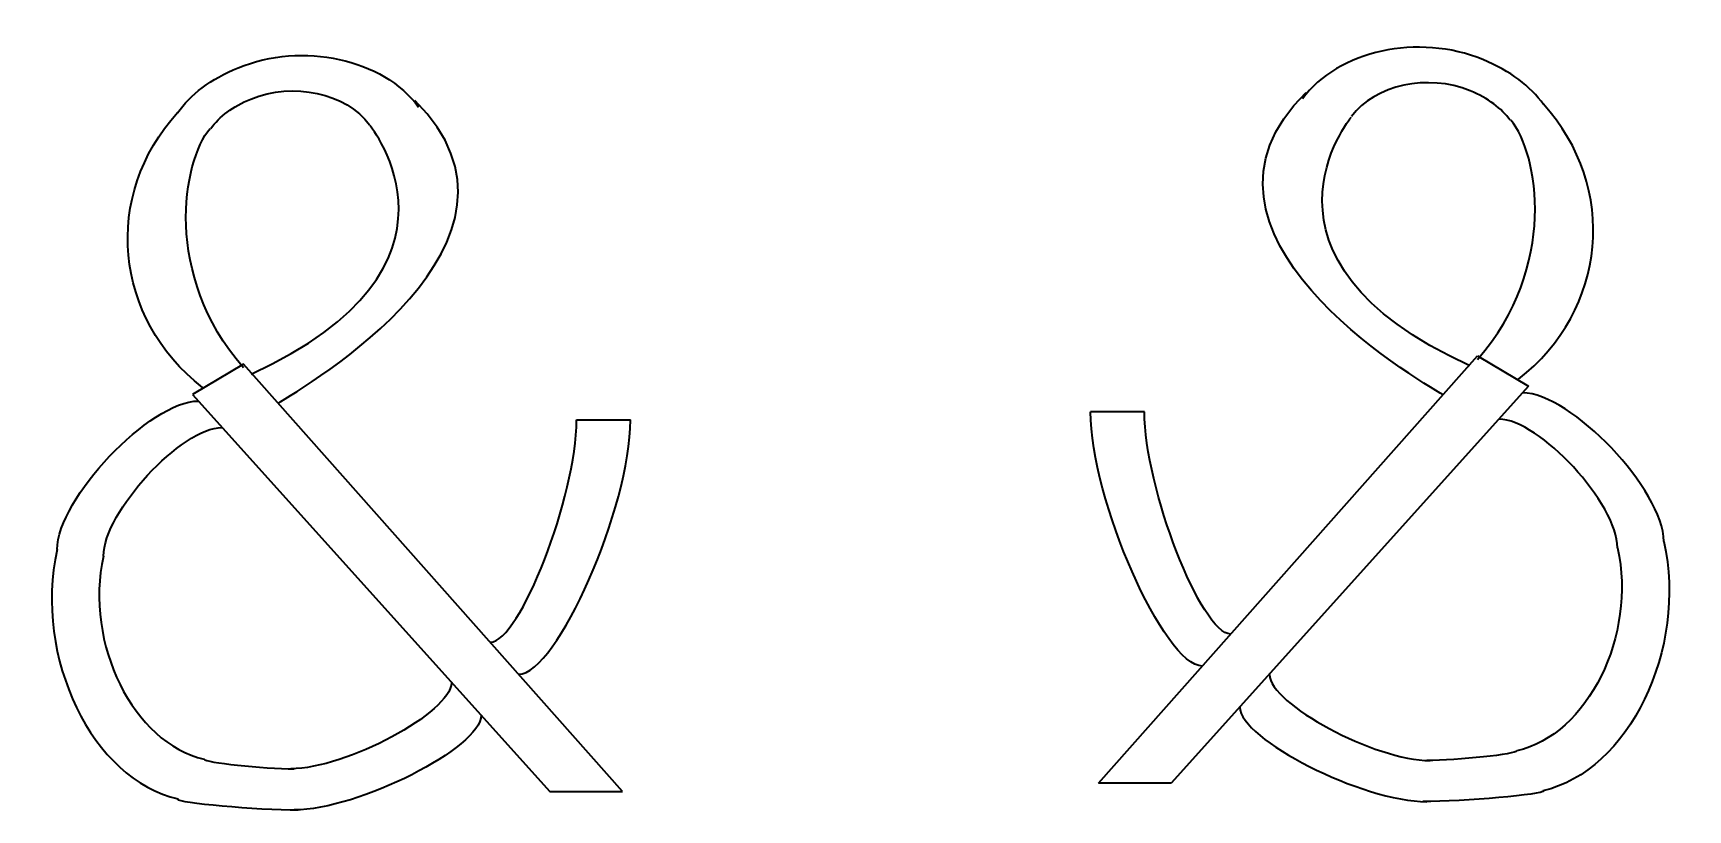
# Model space of a CAD drawing. Header units: inches. Extents: x 194 to 997, y -611 to -234.
import ezdxf

# ---------------------------------------------------------------- set-up
doc = ezdxf.new("R2010")
doc.units = ezdxf.units.IN
doc.header["$MEASUREMENT"] = 0
doc.layers.add('Layer 1', color=7, linetype='Continuous')

msp = doc.modelspace()

# ---------------------------------------------------------------- linework, layer by layer
at = {"layer": 'Layer 1', "color": 250, "lineweight": 35, "true_color": 0x231f20}
for points in [[(710.86, -598), (894.86, -390.66)], [(894.86, -390.66), (919.53, -405.33)], [(296, -394.66), (271.34, -409.33)], [(480, -602), (296, -394.66)], [(271.34, -409.33), (444.67, -602)], [(919.53, -405.33), (746.2, -598)], [(457.67, -421.72), (483.82, -421.72)], [(733.2, -417.72), (707.05, -417.72)], [(444.67, -602), (480, -602)], [(746.2, -598), (710.86, -598)]]:
    msp.add_lwpolyline(points, dxfattribs=at)
for points in [[(264.04, -272.61), (270.37, -263.8), (280.05, -256.31), (293.46, -250.79), (324.68, -237.94), (363.89, -246.48), (381.04, -269.85)], [(926.83, -268.61), (920.5, -259.8), (910.82, -252.31), (897.4, -246.79), (866.19, -233.94), (826.98, -242.48), (809.82, -265.85)], [(910.65, -276.26), (906.49, -270.48), (900.12, -265.56), (891.29, -261.94), (870.75, -253.51), (844.94, -259.11), (833.65, -274.45)], [(280.21, -280.26), (284.38, -274.48), (290.75, -269.56), (299.58, -265.94), (320.12, -257.51), (345.93, -263.11), (357.22, -278.45)]]:
    msp.add_open_spline(points, degree=3, knots=[0, 0, 0, 0, 1, 1, 1, 2, 2, 2, 2], dxfattribs=at)
for points in [[(878.08, -409.58), (865.71, -402), (742.29, -330.92), (811.7, -262.74)], [(276.24, -405.96), (233.04, -372.41), (227.61, -312.65), (264.1, -272.5)], [(312.79, -413.58), (325.16, -406), (448.58, -334.92), (379.16, -266.74)], [(914.63, -401.96), (957.83, -368.41), (963.26, -308.65), (926.77, -268.5)], [(296, -396.35), (256.85, -351.11), (266.53, -296.38), (279.83, -280.21)], [(299.74, -399.44), (414, -347.35), (357.35, -278.8), (357.35, -278.8)], [(891.12, -395.44), (776.87, -343.35), (833.52, -274.8), (833.52, -274.8)], [(894.86, -392.35), (934.01, -347.11), (924.34, -292.38), (911.03, -276.21)], [(985.2, -480.66), (985.2, -455.94), (940.15, -408.53), (916.65, -408.53)], [(205.67, -484.66), (205.67, -459.94), (250.72, -412.53), (274.21, -412.53)], [(228.15, -487.82), (228.15, -466.4), (266, -425.35), (285.75, -425.35)], [(415.77, -529.62), (430.13, -529.62), (457.67, -458.71), (457.67, -421.72)], [(429.56, -545.16), (448.16, -545.16), (483.82, -464.04), (483.82, -421.72)], [(761.3, -541.16), (742.71, -541.16), (707.05, -460.04), (707.05, -417.72)], [(775.1, -525.62), (760.74, -525.62), (733.2, -454.71), (733.2, -417.72)], [(962.72, -483.82), (962.72, -462.4), (924.86, -421.35), (905.12, -421.35)], [(985.2, -480.66), (996.88, -532.92), (968.03, -592.43), (926.53, -601.7)], [(205.67, -484.66), (193.99, -536.92), (222.83, -596.43), (264.33, -605.7)], [(228.15, -487.82), (218.67, -530.22), (242.69, -578.66), (277, -586.33)], [(962.72, -483.82), (972.2, -526.22), (948.18, -574.66), (913.87, -582.33)], [(793.91, -545.28), (793.91, -559.6), (845.11, -587.05), (871.81, -587.05)], [(396.96, -549.28), (396.96, -563.6), (345.76, -591.05), (319.05, -591.05)], [(779.47, -561.01), (779.47, -576.77), (839.1, -607), (870.2, -607)], [(411.4, -565.01), (411.4, -580.77), (351.77, -611), (320.67, -611)], [(913.87, -582.33), (913.87, -583.94), (885.17, -587.02), (870.2, -587.02)], [(277, -586.33), (277, -587.94), (305.7, -591.02), (320.67, -591.02)], [(926.95, -601.74), (926.95, -603.53), (888.34, -606.96), (868.2, -606.96)], [(263.92, -605.74), (263.92, -607.53), (302.53, -610.96), (322.67, -610.96)]]:
    msp.add_open_spline(points, degree=3, dxfattribs=at)

doc.saveas('drawing.dxf')
